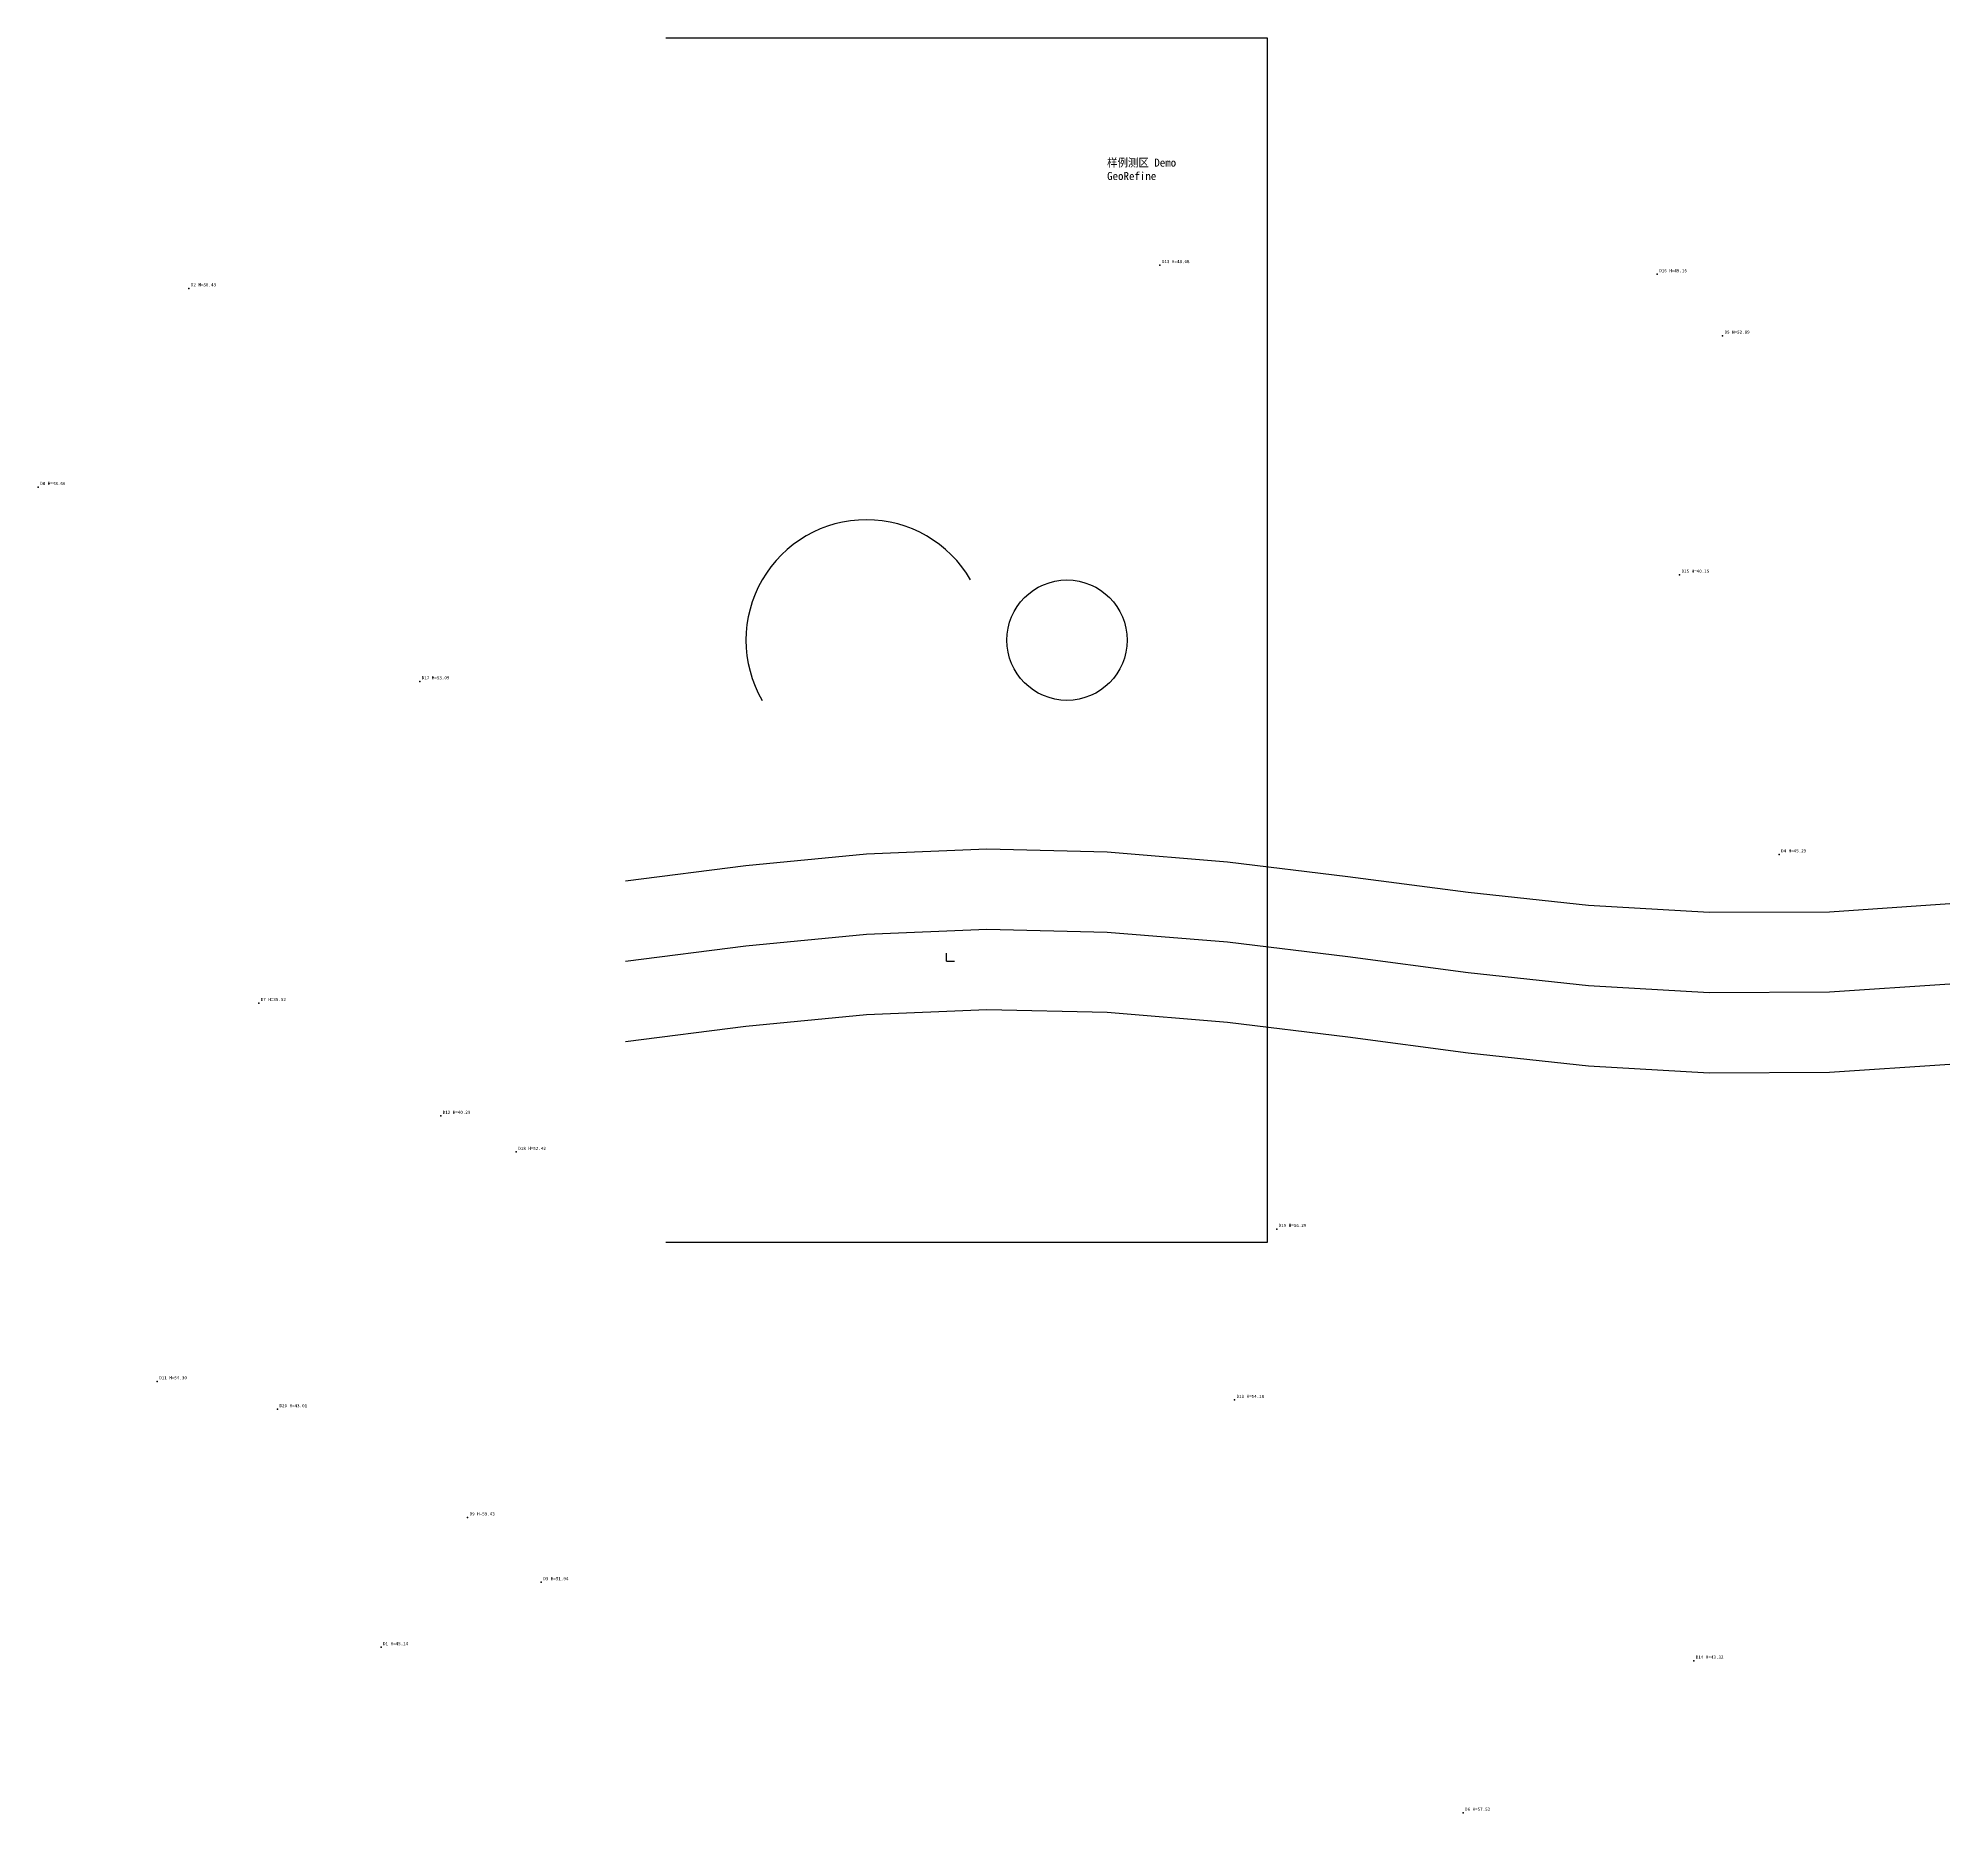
# Model space of a CAD drawing. Header units: metres. Extents: x 497936 to 502700, y 3352078 to 3356500.
import ezdxf

# ---------------------------------------------------------------- set-up
doc = ezdxf.new("R2010")
doc.units = ezdxf.units.M
for name, color, linetype in [('地形点', 7, 'Continuous'), ('建筑物', 7, 'Continuous'), ('注记', 7, 'Continuous'), ('等高线', 7, 'Continuous')]:
    doc.layers.add(name, color=color, linetype=linetype)

# ---------------------------------------------------------------- blocks, each defined once
blk = doc.blocks.new('控标')
for q in [(0, 20), (20, 0)]:
    blk.add_line((0, 0), q)

msp = doc.modelspace()

# ---------------------------------------------------------------- linework, layer by layer
at = {"layer": '地形点'}
for p in [(500731.5, 3355934.5, 48.1), (501971, 3355911.8, 49.2), (498311.6, 3355876.7, 56.4), (502133.7, 3355758.6, 52.9), (497936.2, 3355381.6, 48.7), (502026.7, 3355163, 40.1), (498887, 3354897.3, 53.1), (502274.7, 3354466.1, 45.3), (498485.8, 3354095.5, 39.5), (498939.4, 3353814.5, 40.3), (499127.5, 3353724.5, 52.4), (501022.6, 3353532.5, 56.3), (498232.8, 3353152.9, 54.3), (500917.6, 3353106.5, 54.2), (498532.5, 3353083.3, 43), (499006.4, 3352813.7, 59.4), (499189.8, 3352652.2, 51.9), (498790.6, 3352490.3, 45.1), (502062.2, 3352456.8, 43.3), (501487, 3352077.8, 57.5)]:
    msp.add_point(p, dxfattribs=at)
at = {"layer": '建筑物'}
msp.add_lwpolyline([(499500, 3353500), (501000, 3353500), (501000, 3356500), (499500, 3356500)], dxfattribs=at)
msp.add_circle((500500, 3355000, 42), 150, dxfattribs=at)
at = {"layer": '等高线'}
for points in [[(499400, 3354400, 46), (499700, 3354438.4, 46.2), (500000, 3354467.3, 46.4), (500300, 3354479.8, 46.6), (500600, 3354472.7, 46.8), (500900, 3354447.9, 47), (501200, 3354411.3, 47.2), (501500, 3354371.9, 47.4), (501800, 3354339.5, 47.6), (502100, 3354321.8, 47.8), (502400, 3354323.3, 48), (502700, 3354343.6, 48.2)], [(499400, 3354200, 42), (499700, 3354238.4, 42.2), (500000, 3354267.3, 42.4), (500300, 3354279.8, 42.6), (500600, 3354272.7, 42.8), (500900, 3354247.9, 43), (501200, 3354211.3, 43.2), (501500, 3354171.9, 43.4), (501800, 3354139.5, 43.6), (502100, 3354121.8, 43.8), (502400, 3354123.3, 44), (502700, 3354143.6, 44.2)], [(499400, 3354000, 38), (499700, 3354038.4, 38.2), (500000, 3354067.3, 38.4), (500300, 3354079.8, 38.6), (500600, 3354072.7, 38.8), (500900, 3354047.9, 39), (501200, 3354011.3, 39.2), (501500, 3353971.9, 39.4), (501800, 3353939.5, 39.6), (502100, 3353921.8, 39.8), (502400, 3353923.3, 40), (502700, 3353943.6, 40.2)]]:
    msp.add_polyline3d(points, dxfattribs=at)
at = {"layer": '道路'}
msp.add_arc((500000, 3355000, 40), 300, 30, 210, dxfattribs=at)

# ---------------------------------------------------------------- block references
at = {"layer": '地形点'}
msp.add_blockref('控标', (500200, 3354200, 39), dxfattribs=at)

# ---------------------------------------------------------------- texts
at = {"layer": '注记'}
for s, p in [('D13 H=48.08', (500736.5, 3355939.5, 48.1)), ('D16 H=49.15', (501976, 3355916.8, 49.2)), ('D2 H=56.43', (498316.6, 3355881.7, 56.4)), ('D5 H=52.89', (502138.7, 3355763.6, 52.9)), ('D8 H=48.66', (497941.2, 3355386.6, 48.7)), ('D15 H=40.15', (502031.7, 3355168, 40.1)), ('D17 H=53.09', (498892, 3354902.3, 53.1)), ('D4 H=45.29', (502279.7, 3354471.1, 45.3)), ('D7 H=39.52', (498490.8, 3354100.5, 39.5)), ('D12 H=40.29', (498944.4, 3353819.5, 40.3)), ('D18 H=52.42', (499132.5, 3353729.5, 52.4)), ('D19 H=56.29', (501027.6, 3353537.5, 56.3)), ('D11 H=54.30', (498237.8, 3353157.9, 54.3)), ('D20 H=43.01', (498537.5, 3353088.3, 43)), ('D10 H=54.18', (500922.6, 3353111.5, 54.2)), ('D9 H=59.43', (499011.4, 3352818.7, 59.4)), ('D3 H=51.94', (499194.8, 3352657.2, 51.9)), ('D1 H=45.14', (498795.6, 3352495.3, 45.1)), ('D14 H=43.32', (502067.2, 3352461.8, 43.3)), ('D6 H=57.52', (501492, 3352082.8, 57.5))]:
    msp.add_text(s, height=8, dxfattribs=at).set_placement(p)
at = {"layer": '注记', "insert": (500600, 3356200, 45), "char_height": 20, "attachment_point": 1}
msp.add_mtext('样例测区 Demo\\PGeoRefine', dxfattribs=at)

doc.saveas('drawing.dxf')
